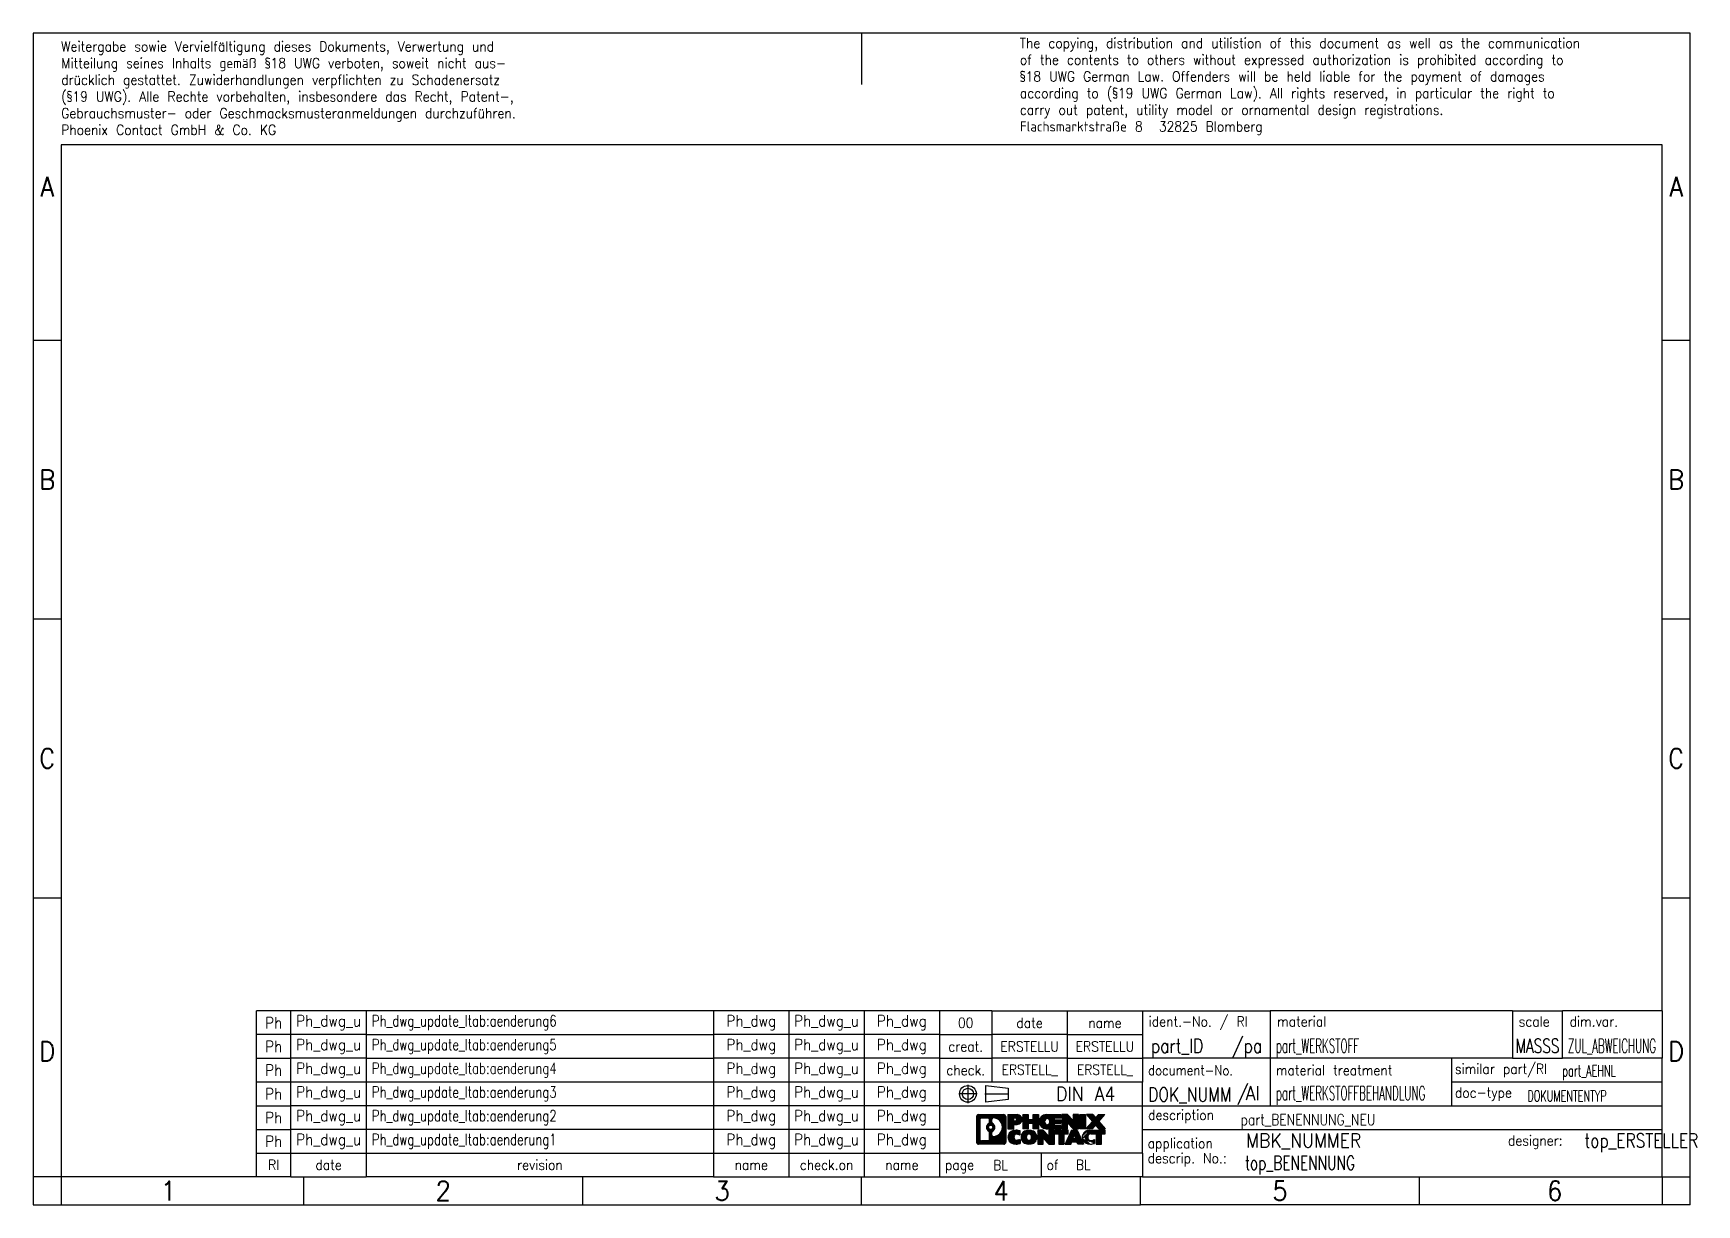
# Model space of a CAD drawing. Header units: inches. Extents: x -92 to 50035, y -22098 to 529.
# Drawn here: x -92.2 to 206, y 319.1 to 529.1 of the extents above; entities that cross this region are included whole.
import ezdxf

# ---------------------------------------------------------------- set-up
doc = ezdxf.new("R2010")
doc.units = ezdxf.units.IN
doc.linetypes.add('PHANTOM', pattern=[13, 10, -1, 0, -1, 0, -1])
doc.layers.add('1', color=7, linetype='Continuous')
doc.styles.add('CONVERTER_11', font='txt.shx', dxfattribs={"width": 0.54})
doc.styles.add('CONVERTER_12', font='txt.shx', dxfattribs={"width": 0.9})
doc.styles.add('CONVERTER_13', font='txt.shx', dxfattribs={"width": 0.81})
doc.styles.add('CONVERTER_14', font='txt.shx', dxfattribs={"width": 0.72})
doc.styles.add('CONVERTER_15', font='txt.shx', dxfattribs={"width": 0.63})
doc.styles.add('CONVERTER_16', font='txt.shx', dxfattribs={"width": 0.855})
doc.styles.add('CONVERTER_17', font='txt.shx', dxfattribs={"width": 0.765})
pattern_1 = [(45, (0, 0), (-0.070710678, 0.070710678), [])]

# ---------------------------------------------------------------- blocks, each defined once
blk = doc.blocks.new('_rahmen', base_point=(199.75, 319.11))
at = {"layer": '1', "linetype": 'Continuous'}
h = blk.add_hatch(dxfattribs=at)
h.set_pattern_fill('_USER', color=2, scale=0.1, angle=45, pattern_type=0)
h.set_pattern_definition(pattern_1)
edge = h.paths.add_edge_path()
edge.add_line((82.09, 334.91), (82.09, 330.31))
edge.add_arc((81.74, 330.31), 0.351, 270, 360, ccw=False)
edge.add_line((81.74, 329.96), (77.22, 329.96))
edge.add_arc((77.22, 330.31), 0.351, 180, 270, ccw=False)
edge.add_line((76.87, 330.31), (76.87, 334.91))
edge.add_arc((77.22, 334.91), 0.351, 90, 180, ccw=False)
edge.add_line((77.22, 335.26), (81.74, 335.26))
edge.add_arc((81.74, 334.91), 0.351, 0, 90, ccw=False)
edge = h.paths.add_edge_path(flags=16)
edge.add_arc((79.38, 332.99), 0.389, 0, 360)
edge = h.paths.add_edge_path(flags=16)
edge.add_arc((79.84, 332.08), 0.261, 115.374, 180)
edge.add_line((79.57, 332.08), (79.57, 331.6))
edge.add_arc((79.84, 331.6), 0.261, 180, 269.811)
edge.add_arc((79.84, 333), 1.67, 269.811, 450.189)
edge.add_arc((79.84, 334.41), 0.261, 90.189, 180)
edge.add_line((79.57, 334.41), (79.57, 333.91))
edge.add_arc((79.84, 333.91), 0.261, 180, 244.626)
edge.add_arc((79.4, 332.99), 0.754, -64.626, 64.626, ccw=False)
edge = h.paths.add_edge_path(flags=16)
edge.add_arc((77.71, 330.81), 0.261, 180, 270)
edge.add_line((77.71, 330.55), (78.93, 330.55))
edge.add_arc((78.93, 330.81), 0.261, 270, 360)
edge.add_line((79.19, 330.81), (79.19, 332.07))
edge.add_arc((78.93, 332.07), 0.261, 0, 64.8056)
edge.add_arc((79.36, 332.99), 0.754, 115.1944, 244.8056, ccw=False)
edge.add_arc((78.93, 333.91), 0.261, 295.1944, 360)
edge.add_line((79.19, 333.91), (79.19, 334.41))
edge.add_arc((78.93, 334.41), 0.261, 0, 90)
edge.add_line((78.93, 334.67), (77.71, 334.67))
edge.add_arc((77.71, 334.41), 0.261, 90, 180)
edge.add_line((77.45, 334.41), (77.45, 330.81))
h = blk.add_hatch(dxfattribs=at)
h.set_pattern_fill('_USER', color=2, scale=0.1, angle=45, pattern_type=0)
h.set_pattern_definition(pattern_1)
edge = h.paths.add_edge_path()
edge.add_line((82.09, 334.91), (82.09, 330.31))
edge.add_arc((81.74, 330.31), 0.351, 270, 360, ccw=False)
edge.add_line((81.74, 329.96), (77.22, 329.96))
edge.add_arc((77.22, 330.31), 0.351, 180, 270, ccw=False)
edge.add_line((76.87, 330.31), (76.87, 334.91))
edge.add_arc((77.22, 334.91), 0.351, 90, 180, ccw=False)
edge.add_line((77.22, 335.26), (81.74, 335.26))
edge.add_arc((81.74, 334.91), 0.351, 0, 90, ccw=False)
edge = h.paths.add_edge_path(flags=16)
edge.add_arc((79.38, 332.99), 0.389, 0, 360)
edge = h.paths.add_edge_path(flags=16)
edge.add_arc((79.84, 332.08), 0.261, 115.374, 180)
edge.add_line((79.57, 332.08), (79.57, 331.6))
edge.add_arc((79.84, 331.6), 0.261, 180, 269.811)
edge.add_arc((79.84, 333), 1.67, 269.811, 450.189)
edge.add_arc((79.84, 334.41), 0.261, 90.189, 180)
edge.add_line((79.57, 334.41), (79.57, 333.91))
edge.add_arc((79.84, 333.91), 0.261, 180, 244.626)
edge.add_arc((79.4, 332.99), 0.754, -64.626, 64.626, ccw=False)
edge = h.paths.add_edge_path(flags=16)
edge.add_arc((77.71, 330.81), 0.261, 180, 270)
edge.add_line((77.71, 330.55), (78.93, 330.55))
edge.add_arc((78.93, 330.81), 0.261, 270, 360)
edge.add_line((79.19, 330.81), (79.19, 332.07))
edge.add_arc((78.93, 332.07), 0.261, 0, 64.8056)
edge.add_arc((79.36, 332.99), 0.754, 115.1944, 244.8056, ccw=False)
edge.add_arc((78.93, 333.91), 0.261, 295.1944, 360)
edge.add_line((79.19, 333.91), (79.19, 334.41))
edge.add_arc((78.93, 334.41), 0.261, 0, 90)
edge.add_line((78.93, 334.67), (77.71, 334.67))
edge.add_arc((77.71, 334.41), 0.261, 90, 180)
edge.add_line((77.45, 334.41), (77.45, 330.81))
h = blk.add_hatch(dxfattribs=at)
h.set_pattern_fill('_USER', color=2, scale=0.1, angle=45, pattern_type=0)
h.set_pattern_definition(pattern_1)
edge = h.paths.add_edge_path()
edge.add_line((84.14, 333.52), (83.51, 333.52))
edge.add_line((83.51, 333.52), (83.51, 332.74))
edge.add_line((83.51, 332.74), (82.48, 332.74))
edge.add_line((82.48, 332.74), (82.48, 335.26))
edge.add_line((82.48, 335.26), (84.14, 335.26))
edge.add_arc((84.14, 334.39), 0.872, -90, 90, ccw=False)
edge = h.paths.add_edge_path(flags=16)
edge.add_arc((83.77, 334.42), 0.292, 270, 450)
edge.add_line((83.77, 334.71), (83.51, 334.71))
edge.add_line((83.51, 334.71), (83.51, 334.13))
edge.add_line((83.51, 334.13), (83.77, 334.13))
h = blk.add_hatch(dxfattribs=at)
h.set_pattern_fill('_USER', color=2, scale=0.1, angle=45, pattern_type=0)
h.set_pattern_definition(pattern_1)
edge = h.paths.add_edge_path()
edge.add_line((84.14, 333.52), (83.51, 333.52))
edge.add_line((83.51, 333.52), (83.51, 332.74))
edge.add_line((83.51, 332.74), (82.48, 332.74))
edge.add_line((82.48, 332.74), (82.48, 335.26))
edge.add_line((82.48, 335.26), (84.14, 335.26))
edge.add_arc((84.14, 334.39), 0.872, -90, 90, ccw=False)
edge = h.paths.add_edge_path(flags=16)
edge.add_arc((83.77, 334.42), 0.292, 270, 450)
edge.add_line((83.77, 334.71), (83.51, 334.71))
edge.add_line((83.51, 334.71), (83.51, 334.13))
edge.add_line((83.51, 334.13), (83.77, 334.13))
h = blk.add_hatch(dxfattribs=at)
h.set_pattern_fill('_USER', color=2, scale=0.1, angle=45, pattern_type=0)
h.set_pattern_definition(pattern_1)
h.paths.add_polyline_path([(87.97, 332.74), (86.98, 332.74), (86.98, 333.67), (86.11, 333.67), (86.11, 332.74), (85.13, 332.74), (85.13, 335.26), (86.11, 335.26), (86.11, 334.38), (86.98, 334.38), (86.98, 335.26), (87.97, 335.26)])
h = blk.add_hatch(dxfattribs=at)
h.set_pattern_fill('_USER', color=2, scale=0.1, angle=45, pattern_type=0)
h.set_pattern_definition(pattern_1)
h.paths.add_polyline_path([(87.97, 332.74), (86.98, 332.74), (86.98, 333.67), (86.11, 333.67), (86.11, 332.74), (85.13, 332.74), (85.13, 335.26), (86.11, 335.26), (86.11, 334.38), (86.98, 334.38), (86.98, 335.26), (87.97, 335.26)])
h = blk.add_hatch(dxfattribs=at)
h.set_pattern_fill('_USER', color=2, scale=0.1, angle=45, pattern_type=0)
h.set_pattern_definition(pattern_1)
edge = h.paths.add_edge_path()
edge.add_line((91.95, 334.68), (90.84, 334.68))
edge.add_line((90.84, 334.68), (90.84, 334.29))
edge.add_line((90.84, 334.29), (91.95, 334.29))
edge.add_line((91.95, 334.29), (91.95, 333.71))
edge.add_line((91.95, 333.71), (90.84, 333.71))
edge.add_line((90.84, 333.71), (90.84, 333.31))
edge.add_line((90.84, 333.31), (91.95, 333.31))
edge.add_line((91.95, 333.31), (91.95, 332.74))
edge.add_line((91.95, 332.74), (89.34, 332.74))
edge.add_arc((89.34, 334), 1.26, 90, 270, ccw=False)
edge.add_line((89.34, 335.26), (91.95, 335.26))
edge.add_line((91.95, 335.26), (91.95, 334.68))
edge = h.paths.add_edge_path(flags=16)
edge.add_arc((89.52, 334.13), 0.428, 38.1204, 141.8796)
edge.add_arc((89.69, 334), 0.638, 141.8796, 218.1204)
edge.add_arc((89.52, 333.87), 0.428, 218.1204, 321.8796)
edge.add_arc((89.36, 334), 0.638, 321.8796, 398.1204)
h = blk.add_hatch(dxfattribs=at)
h.set_pattern_fill('_USER', color=2, scale=0.1, angle=45, pattern_type=0)
h.set_pattern_definition(pattern_1)
edge = h.paths.add_edge_path()
edge.add_line((91.95, 334.68), (90.84, 334.68))
edge.add_line((90.84, 334.68), (90.84, 334.29))
edge.add_line((90.84, 334.29), (91.95, 334.29))
edge.add_line((91.95, 334.29), (91.95, 333.71))
edge.add_line((91.95, 333.71), (90.84, 333.71))
edge.add_line((90.84, 333.71), (90.84, 333.31))
edge.add_line((90.84, 333.31), (91.95, 333.31))
edge.add_line((91.95, 333.31), (91.95, 332.74))
edge.add_line((91.95, 332.74), (89.34, 332.74))
edge.add_arc((89.34, 334), 1.26, 90, 270, ccw=False)
edge.add_line((89.34, 335.26), (91.95, 335.26))
edge.add_line((91.95, 335.26), (91.95, 334.68))
edge = h.paths.add_edge_path(flags=16)
edge.add_arc((89.52, 334.13), 0.428, 38.1204, 141.8796)
edge.add_arc((89.69, 334), 0.638, 141.8796, 218.1204)
edge.add_arc((89.52, 333.87), 0.428, 218.1204, 321.8796)
edge.add_arc((89.36, 334), 0.638, 321.8796, 398.1204)
h = blk.add_hatch(dxfattribs=at)
h.set_pattern_fill('_USER', color=2, scale=0.1, angle=45, pattern_type=0)
h.set_pattern_definition(pattern_1)
h.paths.add_polyline_path([(94.16, 334.18), (93.13, 335.26), (92.14, 335.26), (92.14, 332.74), (93.13, 332.74), (93.13, 333.82), (94.16, 332.74), (95.14, 332.74), (95.14, 335.26), (94.16, 335.26)])
h = blk.add_hatch(dxfattribs=at)
h.set_pattern_fill('_USER', color=2, scale=0.1, angle=45, pattern_type=0)
h.set_pattern_definition(pattern_1)
h.paths.add_polyline_path([(94.16, 334.18), (93.13, 335.26), (92.14, 335.26), (92.14, 332.74), (93.13, 332.74), (93.13, 333.82), (94.16, 332.74), (95.14, 332.74), (95.14, 335.26), (94.16, 335.26)])
h = blk.add_hatch(dxfattribs=at)
h.set_pattern_fill('_USER', color=2, scale=0.1, angle=45, pattern_type=0)
h.set_pattern_definition(pattern_1)
h.paths.add_polyline_path([(96.36, 332.74), (95.34, 332.74), (95.34, 335.26), (96.36, 335.26)])
h = blk.add_hatch(dxfattribs=at)
h.set_pattern_fill('_USER', color=2, scale=0.1, angle=45, pattern_type=0)
h.set_pattern_definition(pattern_1)
h.paths.add_polyline_path([(96.36, 332.74), (95.34, 332.74), (95.34, 335.26), (96.36, 335.26)])
h = blk.add_hatch(dxfattribs=at)
h.set_pattern_fill('_USER', color=2, scale=0.1, angle=45, pattern_type=0)
h.set_pattern_definition(pattern_1)
h.paths.add_polyline_path([(99.85, 335.26), (98.78, 334.04), (99.93, 332.74), (98.77, 332.74), (98.2, 333.39), (97.62, 332.74), (96.46, 332.74), (97.62, 334.04), (96.54, 335.26), (97.7, 335.26), (98.2, 334.7), (98.69, 335.26)])
h = blk.add_hatch(dxfattribs=at)
h.set_pattern_fill('_USER', color=2, scale=0.1, angle=45, pattern_type=0)
h.set_pattern_definition(pattern_1)
h.paths.add_polyline_path([(99.85, 335.26), (98.78, 334.04), (99.93, 332.74), (98.77, 332.74), (98.2, 333.39), (97.62, 332.74), (96.46, 332.74), (97.62, 334.04), (96.54, 335.26), (97.7, 335.26), (98.2, 334.7), (98.69, 335.26)])
h = blk.add_hatch(dxfattribs=at)
h.set_pattern_fill('_USER', color=2, scale=0.1, angle=45, pattern_type=0)
h.set_pattern_definition(pattern_1)
edge = h.paths.add_edge_path()
edge.add_arc((83.83, 331.13), 1.36, 84.8419, 164.9381)
edge.add_arc((83.48, 331.22), 0.996, 164.9381, 195.0619)
edge.add_arc((83.83, 331.31), 1.36, 195.0619, 275.1581)
edge.add_arc((83.59, 333.96), 4.01, 275.1581, 285.98)
edge.add_line((84.69, 330.1), (84.69, 330.83))
edge.add_arc((83.72, 332.39), 1.84, 288.4481, 301.9309, ccw=False)
edge.add_arc((84.06, 331.35), 0.749, 246.6277, 288.4481, ccw=False)
edge.add_arc((83.94, 331.05), 0.423, 208.5215, 246.6277, ccw=False)
edge.add_arc((84.25, 331.22), 0.778, 151.4785, 208.5215, ccw=False)
edge.add_arc((83.94, 331.39), 0.423, 113.3723, 151.4785, ccw=False)
edge.add_arc((84.06, 331.09), 0.749, 71.5519, 113.3723, ccw=False)
edge.add_arc((83.72, 330.06), 1.84, 58.0691, 71.5519, ccw=False)
edge.add_line((84.69, 331.62), (84.69, 332.34))
edge.add_arc((83.59, 328.48), 4.01, 74.02, 84.8419)
h = blk.add_hatch(dxfattribs=at)
h.set_pattern_fill('_USER', color=2, scale=0.1, angle=45, pattern_type=0)
h.set_pattern_definition(pattern_1)
edge = h.paths.add_edge_path()
edge.add_arc((83.83, 331.13), 1.36, 84.8419, 164.9381)
edge.add_arc((83.48, 331.22), 0.996, 164.9381, 195.0619)
edge.add_arc((83.83, 331.31), 1.36, 195.0619, 275.1581)
edge.add_arc((83.59, 333.96), 4.01, 275.1581, 285.98)
edge.add_line((84.69, 330.1), (84.69, 330.83))
edge.add_arc((83.72, 332.39), 1.84, 288.4481, 301.9309, ccw=False)
edge.add_arc((84.06, 331.35), 0.749, 246.6277, 288.4481, ccw=False)
edge.add_arc((83.94, 331.05), 0.423, 208.5215, 246.6277, ccw=False)
edge.add_arc((84.25, 331.22), 0.778, 151.4785, 208.5215, ccw=False)
edge.add_arc((83.94, 331.39), 0.423, 113.3723, 151.4785, ccw=False)
edge.add_arc((84.06, 331.09), 0.749, 71.5519, 113.3723, ccw=False)
edge.add_arc((83.72, 330.06), 1.84, 58.0691, 71.5519, ccw=False)
edge.add_line((84.69, 331.62), (84.69, 332.34))
edge.add_arc((83.59, 328.48), 4.01, 74.02, 84.8419)
h = blk.add_hatch(dxfattribs=at)
h.set_pattern_fill('_USER', color=2, scale=0.1, angle=45, pattern_type=0)
h.set_pattern_definition(pattern_1)
edge = h.paths.add_edge_path()
edge.add_arc((86.25, 330.78), 1.71, 62.4519, 117.5481)
edge.add_arc((86.02, 331.22), 1.2, 117.5481, 242.4519)
edge.add_arc((86.25, 331.67), 1.71, 242.4519, 297.5481)
edge.add_arc((86.48, 331.22), 1.2, 297.5481, 422.4519)
edge = h.paths.add_edge_path(flags=16)
edge.add_arc((86.08, 331.22), 0.638, 321.8796, 398.1204)
edge.add_arc((86.25, 331.35), 0.428, 38.1204, 141.8796)
edge.add_arc((86.41, 331.22), 0.638, 141.8796, 218.1204)
edge.add_arc((86.25, 331.09), 0.428, 218.1204, 321.8796)
h = blk.add_hatch(dxfattribs=at)
h.set_pattern_fill('_USER', color=2, scale=0.1, angle=45, pattern_type=0)
h.set_pattern_definition(pattern_1)
edge = h.paths.add_edge_path()
edge.add_arc((86.25, 330.78), 1.71, 62.4519, 117.5481)
edge.add_arc((86.02, 331.22), 1.2, 117.5481, 242.4519)
edge.add_arc((86.25, 331.67), 1.71, 242.4519, 297.5481)
edge.add_arc((86.48, 331.22), 1.2, 297.5481, 422.4519)
edge = h.paths.add_edge_path(flags=16)
edge.add_arc((86.08, 331.22), 0.638, 321.8796, 398.1204)
edge.add_arc((86.25, 331.35), 0.428, 38.1204, 141.8796)
edge.add_arc((86.41, 331.22), 0.638, 141.8796, 218.1204)
edge.add_arc((86.25, 331.09), 0.428, 218.1204, 321.8796)
h = blk.add_hatch(dxfattribs=at)
h.set_pattern_fill('_USER', color=2, scale=0.1, angle=45, pattern_type=0)
h.set_pattern_definition(pattern_1)
h.paths.add_polyline_path([(89.82, 331.4), (88.79, 332.48), (87.81, 332.48), (87.81, 329.96), (88.79, 329.96), (88.79, 331.04), (89.82, 329.96), (90.8, 329.96), (90.8, 332.48), (89.82, 332.48)])
h = blk.add_hatch(dxfattribs=at)
h.set_pattern_fill('_USER', color=2, scale=0.1, angle=45, pattern_type=0)
h.set_pattern_definition(pattern_1)
h.paths.add_polyline_path([(89.82, 331.4), (88.79, 332.48), (87.81, 332.48), (87.81, 329.96), (88.79, 329.96), (88.79, 331.04), (89.82, 329.96), (90.8, 329.96), (90.8, 332.48), (89.82, 332.48)])
h = blk.add_hatch(dxfattribs=at)
h.set_pattern_fill('_USER', color=2, scale=0.1, angle=45, pattern_type=0)
h.set_pattern_definition(pattern_1)
h.paths.add_polyline_path([(93.25, 332.48), (90.92, 332.48), (90.92, 331.83), (91.59, 331.83), (91.59, 329.96), (92.58, 329.96), (92.58, 331.83), (93.25, 331.83)])
h = blk.add_hatch(dxfattribs=at)
h.set_pattern_fill('_USER', color=2, scale=0.1, angle=45, pattern_type=0)
h.set_pattern_definition(pattern_1)
h.paths.add_polyline_path([(93.25, 332.48), (90.92, 332.48), (90.92, 331.83), (91.59, 331.83), (91.59, 329.96), (92.58, 329.96), (92.58, 331.83), (93.25, 331.83)])
h = blk.add_hatch(dxfattribs=at)
h.set_pattern_fill('_USER', color=2, scale=0.1, angle=45, pattern_type=0)
h.set_pattern_definition(pattern_1)
h.paths.add_polyline_path([(95.02, 329.96), (94.84, 330.41), (93.91, 330.41), (93.73, 329.96), (92.71, 329.96), (93.86, 332.48), (94.89, 332.48), (96.04, 329.96)])
h.paths.add_polyline_path([(94.13, 330.97), (94.37, 331.6), (94.62, 330.97)], flags=16)
h = blk.add_hatch(dxfattribs=at)
h.set_pattern_fill('_USER', color=2, scale=0.1, angle=45, pattern_type=0)
h.set_pattern_definition(pattern_1)
h.paths.add_polyline_path([(95.02, 329.96), (94.84, 330.41), (93.91, 330.41), (93.73, 329.96), (92.71, 329.96), (93.86, 332.48), (94.89, 332.48), (96.04, 329.96)])
h.paths.add_polyline_path([(94.13, 330.97), (94.37, 331.6), (94.62, 330.97)], flags=16)
h = blk.add_hatch(dxfattribs=at)
h.set_pattern_fill('_USER', color=2, scale=0.1, angle=45, pattern_type=0)
h.set_pattern_definition(pattern_1)
edge = h.paths.add_edge_path()
edge.add_line((99.93, 331.83), (99.26, 331.83))
edge.add_line((99.26, 331.83), (99.26, 329.96))
edge.add_line((99.26, 329.96), (98.28, 329.96))
edge.add_line((98.28, 329.96), (98.28, 331.83))
edge.add_line((98.28, 331.83), (97.36, 331.83))
edge.add_arc((97.36, 331.05), 0.789, 90, 109.3371)
edge.add_arc((97.24, 331.39), 0.423, 109.3371, 151.4785)
edge.add_arc((97.55, 331.22), 0.778, 151.4785, 208.5215)
edge.add_arc((97.24, 331.05), 0.423, 208.5215, 246.6277)
edge.add_arc((97.37, 331.35), 0.749, 246.6277, 288.4481)
edge.add_arc((97.03, 332.39), 1.84, 288.4481, 301.9309)
edge.add_line((98, 330.83), (98, 330.1))
edge.add_arc((96.9, 333.96), 4.01, 275.1581, 285.98, ccw=False)
edge.add_arc((97.14, 331.31), 1.36, 195.0619, 275.1581, ccw=False)
edge.add_arc((96.79, 331.22), 0.996, 164.9381, 195.0619, ccw=False)
edge.add_arc((97.14, 331.13), 1.36, 90, 164.9381, ccw=False)
edge.add_line((97.14, 332.48), (99.93, 332.48))
edge.add_line((99.93, 332.48), (99.93, 331.83))
h = blk.add_hatch(dxfattribs=at)
h.set_pattern_fill('_USER', color=2, scale=0.1, angle=45, pattern_type=0)
h.set_pattern_definition(pattern_1)
edge = h.paths.add_edge_path()
edge.add_line((99.93, 331.83), (99.26, 331.83))
edge.add_line((99.26, 331.83), (99.26, 329.96))
edge.add_line((99.26, 329.96), (98.28, 329.96))
edge.add_line((98.28, 329.96), (98.28, 331.83))
edge.add_line((98.28, 331.83), (97.36, 331.83))
edge.add_arc((97.36, 331.05), 0.789, 90, 109.3371)
edge.add_arc((97.24, 331.39), 0.423, 109.3371, 151.4785)
edge.add_arc((97.55, 331.22), 0.778, 151.4785, 208.5215)
edge.add_arc((97.24, 331.05), 0.423, 208.5215, 246.6277)
edge.add_arc((97.37, 331.35), 0.749, 246.6277, 288.4481)
edge.add_arc((97.03, 332.39), 1.84, 288.4481, 301.9309)
edge.add_line((98, 330.83), (98, 330.1))
edge.add_arc((96.9, 333.96), 4.01, 275.1581, 285.98, ccw=False)
edge.add_arc((97.14, 331.31), 1.36, 195.0619, 275.1581, ccw=False)
edge.add_arc((96.79, 331.22), 0.996, 164.9381, 195.0619, ccw=False)
edge.add_arc((97.14, 331.13), 1.36, 90, 164.9381, ccw=False)
edge.add_line((97.14, 332.48), (99.93, 332.48))
edge.add_line((99.93, 332.48), (99.93, 331.83))
at = {"color": 2, "linetype": 'Continuous'}
for p, q in [((76.87, 334.91), (76.87, 330.31)), ((77.22, 335.26), (81.74, 335.26)), ((77.45, 334.41), (77.45, 330.81)), ((77.71, 334.67), (78.93, 334.67)), ((79.19, 333.91), (79.19, 334.41)), ((79.57, 333.91), (79.57, 334.41)), ((82.09, 334.91), (82.09, 330.31)), ((82.48, 335.26), (82.48, 332.74)), ((82.48, 335.26), (84.14, 335.26)), ((83.51, 334.71), (83.77, 334.71)), ((83.51, 334.13), (83.51, 334.71)), ((83.51, 334.13), (83.77, 334.13)), ((85.13, 335.26), (86.11, 335.26)), ((85.13, 335.26), (85.13, 332.74)), ((86.11, 335.26), (86.11, 334.38)), ((86.11, 334.38), (86.98, 334.38)), ((86.98, 335.26), (87.97, 335.26)), ((86.98, 334.38), (86.98, 335.26)), ((87.97, 335.26), (87.97, 332.74)), ((89.34, 335.26), (91.95, 335.26)), ((90.84, 334.29), (90.84, 334.68)), ((90.84, 334.68), (91.95, 334.68)), ((91.95, 334.29), (90.84, 334.29)), ((91.95, 334.68), (91.95, 335.26)), ((91.95, 333.71), (91.95, 334.29)), ((92.14, 335.26), (92.14, 332.74)), ((93.13, 335.26), (92.14, 335.26)), ((94.16, 334.18), (93.13, 335.26)), ((94.16, 335.26), (94.16, 334.18)), ((95.14, 335.26), (94.16, 335.26)), ((95.14, 332.74), (95.14, 335.26)), ((95.34, 335.26), (96.36, 335.26)), ((95.34, 332.74), (95.34, 335.26)), ((96.36, 335.26), (96.36, 332.74)), ((96.46, 332.74), (97.62, 334.04)), ((97.7, 335.26), (96.54, 335.26)), ((96.54, 335.26), (97.62, 334.04)), ((97.7, 335.26), (98.2, 334.7)), ((98.2, 334.7), (98.69, 335.26)), ((98.69, 335.26), (99.85, 335.26)), ((98.78, 334.04), (99.85, 335.26)), ((98.78, 334.04), (99.93, 332.74)), ((79.19, 330.81), (79.19, 332.07)), ((79.57, 331.6), (79.57, 332.08)), ((82.48, 332.74), (83.51, 332.74)), ((83.51, 333.52), (84.14, 333.52)), ((83.51, 332.74), (83.51, 333.52)), ((84.69, 331.62), (84.69, 332.34)), ((86.11, 332.74), (85.13, 332.74)), ((86.11, 333.67), (86.11, 332.74)), ((86.98, 333.67), (86.11, 333.67)), ((86.98, 332.74), (86.98, 333.67)), ((87.97, 332.74), (86.98, 332.74)), ((87.81, 332.48), (87.81, 329.96)), ((88.79, 332.48), (87.81, 332.48)), ((89.82, 331.4), (88.79, 332.48)), ((88.79, 329.96), (88.79, 331.04)), ((88.79, 331.04), (89.82, 329.96)), ((89.34, 332.74), (91.95, 332.74)), ((90.8, 332.48), (89.82, 332.48)), ((89.82, 332.48), (89.82, 331.4)), ((90.8, 329.96), (90.8, 332.48)), ((90.84, 333.71), (91.95, 333.71)), ((90.84, 333.31), (90.84, 333.71)), ((91.95, 333.31), (90.84, 333.31)), ((93.25, 332.48), (90.92, 332.48)), ((90.92, 332.48), (90.92, 331.83)), ((90.92, 331.83), (91.59, 331.83)), ((91.59, 331.83), (91.59, 329.96)), ((91.95, 332.74), (91.95, 333.31)), ((92.14, 332.74), (93.13, 332.74)), ((92.58, 331.83), (93.25, 331.83)), ((92.58, 329.96), (92.58, 331.83)), ((93.86, 332.48), (92.71, 329.96)), ((93.13, 332.74), (93.13, 333.82)), ((93.13, 333.82), (94.16, 332.74)), ((93.25, 331.83), (93.25, 332.48)), ((93.86, 332.48), (94.89, 332.48)), ((94.13, 330.97), (94.37, 331.6)), ((94.16, 332.74), (95.14, 332.74)), ((94.62, 330.97), (94.37, 331.6)), ((94.89, 332.48), (96.04, 329.96)), ((96.36, 332.74), (95.34, 332.74)), ((97.62, 332.74), (96.46, 332.74)), ((97.14, 332.48), (99.93, 332.48)), ((97.36, 331.83), (98.28, 331.83)), ((97.62, 332.74), (98.2, 333.39)), ((98.2, 333.39), (98.77, 332.74)), ((98.28, 331.83), (98.28, 329.96)), ((98.77, 332.74), (99.93, 332.74)), ((99.26, 331.83), (99.93, 331.83)), ((99.26, 329.96), (99.26, 331.83)), ((99.93, 331.83), (99.93, 332.48)), ((81.74, 329.96), (77.22, 329.96)), ((78.93, 330.55), (77.71, 330.55)), ((84.69, 330.83), (84.69, 330.1)), ((87.81, 329.96), (88.79, 329.96)), ((89.82, 329.96), (90.8, 329.96)), ((91.59, 329.96), (92.58, 329.96)), ((92.71, 329.96), (93.73, 329.96)), ((93.73, 329.96), (93.91, 330.41)), ((93.91, 330.41), (94.84, 330.41)), ((94.13, 330.97), (94.62, 330.97)), ((95.02, 329.96), (94.84, 330.41)), ((96.04, 329.96), (95.02, 329.96)), ((98, 330.83), (98, 330.1)), ((98.28, 329.96), (99.26, 329.96))]:
    blk.add_line(p, q, dxfattribs=at)
blk.add_circle((79.38, 332.99), 0.389, dxfattribs=at)
for centre, radius, start, end in [((77.22, 334.91), 0.351, 90, 180), ((77.71, 334.41), 0.261, 90, 180), ((78.93, 334.41), 0.261, 0, 90), ((79.84, 334.41), 0.261, 90.189, 180), ((79.84, 333), 1.67, 269.811, 90.189), ((81.74, 334.91), 0.351, 0, 90), ((83.77, 334.42), 0.292, 270, 90), ((84.14, 334.39), 0.872, 270, 90), ((89.34, 334), 1.26, 90, 270), ((89.69, 334), 0.638, 141.8796, 218.1204), ((89.52, 334.13), 0.428, 38.1204, 141.8796), ((89.36, 334), 0.638, 321.8796, 38.1204), ((79.36, 332.99), 0.754, 115.1944, 244.8056), ((78.93, 333.91), 0.261, 295.1944, 0), ((78.93, 332.07), 0.261, 0, 64.8056), ((79.84, 333.91), 0.261, 180, 244.626), ((79.84, 332.08), 0.261, 115.374, 180), ((79.84, 331.6), 0.261, 180, 269.811), ((79.4, 332.99), 0.754, 295.374, 64.626), ((83.48, 331.22), 0.996, 164.9381, 195.0619), ((83.83, 331.13), 1.36, 84.8419, 164.9381), ((84.25, 331.22), 0.778, 151.4785, 208.5215), ((83.94, 331.39), 0.423, 113.3723, 151.4785), ((84.06, 331.09), 0.749, 71.5519, 113.3723), ((83.59, 328.48), 4.01, 74.02, 84.8419), ((83.72, 330.06), 1.84, 58.0691, 71.5519), ((86.02, 331.22), 1.2, 117.5481, 242.4519), ((86.25, 330.78), 1.71, 62.4519, 117.5481), ((86.41, 331.22), 0.638, 141.8796, 218.1204), ((86.25, 331.35), 0.428, 38.1204, 141.8796), ((86.08, 331.22), 0.638, 321.8796, 38.1204), ((86.48, 331.22), 1.2, 297.5481, 62.4519), ((89.52, 333.87), 0.428, 218.1204, 321.8796), ((96.79, 331.22), 0.996, 164.9381, 195.0619), ((97.14, 331.13), 1.36, 90, 164.9381), ((97.55, 331.22), 0.778, 151.4785, 208.5215), ((97.24, 331.39), 0.423, 109.3371, 151.4785), ((97.36, 331.05), 0.789, 90, 109.3371), ((77.22, 330.31), 0.351, 180, 270), ((77.71, 330.81), 0.261, 180, 270), ((78.93, 330.81), 0.261, 270, 0), ((81.74, 330.31), 0.351, 270, 0), ((83.83, 331.31), 1.36, 195.0619, 275.1581), ((83.94, 331.05), 0.423, 208.5215, 246.6277), ((84.06, 331.35), 0.749, 246.6277, 288.4481), ((83.59, 333.96), 4.01, 275.1581, 285.98), ((83.72, 332.39), 1.84, 288.4481, 301.9309), ((86.25, 331.67), 1.71, 242.4519, 297.5481), ((86.25, 331.09), 0.428, 218.1204, 321.8796), ((97.14, 331.31), 1.36, 195.0619, 275.1581), ((97.24, 331.05), 0.423, 208.5215, 246.6277), ((97.37, 331.35), 0.749, 246.6277, 288.4481), ((96.9, 333.96), 4.01, 275.1581, 285.98), ((97.03, 332.39), 1.84, 288.4481, 301.9309)]:
    blk.add_arc(centre, radius, start, end, dxfattribs=at)
at = {"layer": '1', "color": 2, "linetype": 'Continuous'}
for p, q in [((56.25, 529.11), (-92.25, 529.11)), ((-92.25, 529.11), (-92.25, 474.11)), ((204.75, 529.11), (56.25, 529.11)), ((56.25, 529.11), (56.25, 519.9)), ((204.75, 474.11), (204.75, 529.11)), ((-92.25, 474.11), (-87.25, 474.11)), ((-92.25, 474.11), (-92.25, 424.11)), ((199.75, 474.11), (204.75, 474.11)), ((204.75, 424.11), (204.75, 474.11)), ((-92.25, 424.11), (-87.25, 424.11)), ((-92.25, 424.11), (-92.25, 374.11)), ((199.75, 424.11), (204.75, 424.11)), ((204.75, 374.11), (204.75, 424.11)), ((-92.25, 374.11), (-87.25, 374.11)), ((-92.25, 374.11), (-92.25, 324.11)), ((199.75, 374.11), (204.75, 374.11)), ((204.75, 324.11), (204.75, 374.11)), ((-46.05, 349.61), (-46.05, 353.86)), ((-32.55, 353.86), (-32.55, 349.61)), ((29.71, 353.86), (29.71, 349.61)), ((43.21, 353.86), (43.21, 349.61)), ((56.71, 353.86), (56.71, 349.61)), ((-46.05, 349.61), (-52.25, 349.61)), ((-32.55, 349.61), (-46.05, 349.61)), ((-46.05, 345.36), (-46.05, 349.61)), ((-32.55, 349.61), (-32.55, 345.36)), ((-32.55, 349.61), (29.71, 349.61)), ((43.21, 349.61), (29.71, 349.61)), ((29.71, 349.61), (29.71, 345.36)), ((56.71, 349.61), (43.21, 349.61)), ((43.21, 349.61), (43.21, 345.36)), ((70.21, 349.61), (56.71, 349.61)), ((56.71, 349.61), (56.71, 345.36)), ((-52.25, 345.36), (-46.05, 345.36)), ((-32.55, 345.36), (-46.05, 345.36)), ((-46.05, 341.11), (-46.05, 345.36)), ((-32.55, 345.36), (-32.55, 341.11)), ((-32.55, 345.36), (29.71, 345.36)), ((43.21, 345.36), (29.71, 345.36)), ((29.71, 345.36), (29.71, 341.11)), ((56.71, 345.36), (43.21, 345.36)), ((43.21, 345.36), (43.21, 341.11)), ((70.21, 345.36), (56.71, 345.36)), ((56.71, 345.36), (56.71, 341.11)), ((-46.05, 341.11), (-52.25, 341.11)), ((-32.55, 341.11), (-46.05, 341.11)), ((-46.05, 336.86), (-46.05, 341.11)), ((-32.55, 341.11), (-32.55, 336.86)), ((29.71, 341.11), (-32.55, 341.11)), ((43.21, 341.11), (29.71, 341.11)), ((29.71, 341.11), (29.71, 336.86)), ((56.71, 341.11), (43.21, 341.11)), ((43.21, 341.11), (43.21, 336.86)), ((70.21, 341.11), (56.71, 341.11)), ((56.71, 341.11), (56.71, 336.86)), ((78.49, 340.48), (82.49, 339.98)), ((78.49, 337.48), (78.49, 340.48)), ((82.49, 339.98), (82.49, 337.98)), ((82.49, 337.98), (78.49, 337.48)), ((-52.25, 336.86), (-46.05, 336.86)), ((-32.55, 336.86), (-46.05, 336.86)), ((-46.05, 332.61), (-46.05, 336.86)), ((-32.55, 336.86), (-32.55, 332.61)), ((29.71, 336.86), (-32.55, 336.86)), ((43.21, 336.86), (29.71, 336.86)), ((29.71, 336.86), (29.71, 332.61)), ((56.71, 336.86), (43.21, 336.86)), ((43.21, 336.86), (43.21, 332.61)), ((70.21, 336.86), (56.71, 336.86)), ((56.71, 336.86), (56.71, 332.61)), ((-52.25, 332.61), (-46.05, 332.61)), ((-32.55, 332.61), (-46.05, 332.61)), ((-46.05, 328.36), (-46.05, 332.61)), ((-32.55, 332.61), (-32.55, 328.36)), ((29.71, 332.61), (-32.55, 332.61)), ((43.21, 332.61), (29.71, 332.61)), ((29.71, 332.61), (29.71, 328.36)), ((56.71, 332.61), (43.21, 332.61)), ((43.21, 332.61), (43.21, 328.36)), ((70.21, 332.61), (56.71, 332.61)), ((56.71, 332.61), (56.71, 328.36)), ((-46.05, 324.11), (-46.05, 328.36)), ((-32.55, 328.36), (-32.55, 324.11)), ((29.71, 328.36), (29.71, 324.11)), ((43.21, 328.36), (43.21, 324.11)), ((56.71, 328.36), (56.71, 324.11)), ((-87.25, 324.11), (-92.25, 324.11)), ((-92.25, 324.11), (-92.25, 319.11)), ((-87.25, 324.11), (-87.25, 319.11)), ((-43.75, 319.11), (-43.75, 324.11)), ((6.25, 319.11), (6.25, 324.11)), ((56.25, 319.11), (56.25, 324.11)), ((106.25, 319.11), (106.25, 324.11)), ((156.25, 319.11), (156.25, 324.11)), ((199.75, 324.11), (204.75, 324.11)), ((199.75, 324.11), (199.75, 319.11)), ((204.75, 319.11), (204.75, 324.11)), ((-92.25, 319.11), (-87.25, 319.11)), ((-87.25, 319.11), (-43.75, 319.11)), ((-43.75, 319.11), (6.25, 319.11)), ((6.25, 319.11), (56.25, 319.11)), ((56.25, 319.11), (106.25, 319.11)), ((156.25, 319.11), (106.25, 319.11)), ((199.75, 319.11), (156.25, 319.11)), ((204.75, 319.11), (199.75, 319.11))]:
    blk.add_line(p, q, dxfattribs=at)
at = {"layer": '1', "color": 6, "linetype": 'Continuous'}
for p, q in [((199.75, 509.11), (-87.25, 509.11)), ((-87.25, 509.11), (-87.25, 474.11)), ((199.75, 474.11), (199.75, 509.11)), ((-87.25, 474.11), (-87.25, 424.11)), ((199.75, 424.11), (199.75, 474.11)), ((-87.25, 424.11), (-87.25, 374.11)), ((199.75, 374.11), (199.75, 424.11)), ((-87.25, 374.11), (-87.25, 324.11)), ((199.75, 353.86), (199.75, 374.11)), ((-46.05, 353.86), (-52.25, 353.86)), ((-52.25, 349.61), (-52.25, 353.86)), ((-32.55, 353.86), (-46.05, 353.86)), ((29.71, 353.86), (-32.55, 353.86)), ((43.21, 353.86), (29.71, 353.86)), ((56.71, 353.86), (43.21, 353.86)), ((70.21, 353.86), (56.71, 353.86)), ((79.61, 353.86), (70.21, 353.86)), ((79.61, 353.86), (93.11, 353.86)), ((93.11, 353.86), (106.61, 353.86)), ((106.61, 353.86), (129.51, 353.86)), ((172.95, 353.86), (129.51, 353.86)), ((172.95, 353.86), (181.87, 353.86)), ((199.75, 353.86), (181.87, 353.86)), ((199.75, 353.86), (199.75, 345.36)), ((-52.25, 345.36), (-52.25, 349.61)), ((-52.25, 341.11), (-52.25, 345.36)), ((199.75, 341.11), (199.75, 345.36)), ((-52.25, 336.86), (-52.25, 341.11)), ((199.75, 336.86), (199.75, 341.11)), ((-52.25, 332.61), (-52.25, 336.86)), ((199.75, 332.61), (199.75, 336.86)), ((-52.25, 328.36), (-52.25, 332.61)), ((199.75, 324.11), (199.75, 332.61)), ((-52.25, 324.11), (-52.25, 328.36)), ((-52.25, 324.11), (-87.25, 324.11)), ((-46.05, 324.11), (-52.25, 324.11)), ((-46.05, 324.11), (-43.75, 324.11)), ((-43.75, 324.11), (-32.55, 324.11)), ((6.25, 324.11), (-32.55, 324.11)), ((29.71, 324.11), (6.25, 324.11)), ((29.71, 324.11), (43.21, 324.11)), ((43.21, 324.11), (56.25, 324.11)), ((56.25, 324.11), (56.71, 324.11)), ((56.71, 324.11), (70.21, 324.11)), ((70.21, 324.11), (88.41, 324.11)), ((106.25, 324.11), (88.41, 324.11)), ((106.61, 324.11), (106.25, 324.11)), ((106.61, 324.11), (156.25, 324.11)), ((156.25, 324.11), (199.75, 324.11))]:
    blk.add_line(p, q, dxfattribs=at)
at = {"layer": '1', "color": 7, "linetype": 'Continuous'}
for p, q in [((70.21, 353.86), (70.21, 349.61)), ((79.61, 353.86), (79.61, 349.61)), ((93.11, 353.86), (93.11, 349.61)), ((106.61, 353.86), (106.61, 349.61)), ((129.51, 353.86), (129.51, 345.36)), ((172.95, 353.86), (172.95, 345.36)), ((181.87, 345.36), (181.87, 353.86)), ((70.21, 349.61), (70.21, 345.36)), ((70.21, 349.61), (79.61, 349.61)), ((93.11, 349.61), (79.61, 349.61)), ((79.61, 349.61), (79.61, 345.36)), ((93.11, 349.61), (106.61, 349.61)), ((93.11, 349.61), (93.11, 345.36)), ((106.61, 349.61), (106.61, 345.36)), ((70.21, 345.36), (70.21, 341.11)), ((70.21, 345.36), (79.61, 345.36)), ((79.61, 345.36), (79.61, 341.11)), ((93.11, 345.36), (79.61, 345.36)), ((93.11, 345.36), (93.11, 341.11)), ((93.11, 345.36), (106.61, 345.36)), ((106.61, 345.36), (106.61, 341.11)), ((129.51, 345.36), (106.61, 345.36)), ((129.51, 345.36), (129.51, 336.86)), ((162.02, 345.36), (129.51, 345.36)), ((162.02, 345.36), (162.02, 341.11)), ((172.95, 345.36), (162.02, 345.36)), ((172.95, 345.36), (181.87, 345.36)), ((199.75, 345.36), (181.87, 345.36)), ((70.21, 341.11), (70.21, 336.86)), ((79.61, 341.11), (70.21, 341.11)), ((93.11, 341.11), (79.61, 341.11)), ((106.61, 341.11), (93.11, 341.11)), ((106.61, 336.86), (106.61, 341.11)), ((162.02, 341.11), (162.02, 336.86)), ((199.75, 341.11), (162.02, 341.11)), ((70.21, 336.86), (106.61, 336.86)), ((70.21, 336.86), (70.21, 332.61)), ((106.61, 336.86), (129.51, 336.86)), ((106.61, 328.36), (106.61, 336.86)), ((129.51, 336.86), (162.02, 336.86)), ((162.02, 336.86), (199.75, 336.86)), ((70.21, 332.61), (70.21, 328.36)), ((106.61, 332.61), (123.42, 332.61)), ((123.42, 332.61), (199.75, 332.61)), ((-52.25, 328.36), (-46.05, 328.36)), ((-46.05, 328.36), (-32.55, 328.36)), ((-32.55, 328.36), (29.71, 328.36)), ((29.71, 328.36), (43.21, 328.36)), ((43.21, 328.36), (56.71, 328.36)), ((56.71, 328.36), (70.21, 328.36)), ((88.41, 328.36), (70.21, 328.36)), ((70.21, 328.36), (70.21, 324.11)), ((88.41, 328.36), (88.41, 324.11)), ((106.61, 328.36), (88.41, 328.36)), ((106.61, 328.36), (106.61, 324.11))]:
    blk.add_line(p, q, dxfattribs=at)
at = {"layer": '1', "color": 2, "linetype": 'PHANTOM'}
for p, q in [((75.3, 340.63), (75.3, 337.33)), ((76.95, 338.98), (73.65, 338.98)), ((78.32, 338.98), (82.64, 338.98))]:
    blk.add_line(p, q, dxfattribs=at)
at = {"layer": '1', "color": 2, "linetype": 'Continuous'}
for radius in [1.5, 1]:
    blk.add_circle((75.3, 338.98), radius, dxfattribs=at)
at = {"layer": '1', "color": 7}
for s, style, width, p in [('/', 'CONVERTER_12', 0.9, (122.58, 346.36)), ('part_ID', 'CONVERTER_13', 0.81, (108.11, 346.36)), ('pa', 'CONVERTER_13', 0.81, (124.74, 346.36)), ('DOK_NUMM', 'CONVERTER_13', 0.81, (107.61, 337.61)), ('/', 'CONVERTER_12', 0.9, (123.48, 337.86)), ('AI', 'CONVERTER_12', 0.9, (125.08, 337.86)), ('MBK_NUMMER', 'CONVERTER_12', 0.9, (125.18, 329.36))]:
    blk.add_text(s, height=2.5, dxfattribs=dict(at, style=style, width=width)).set_placement(p)
at = {"layer": '1', "color": 2}
for s, height, style, width, p in [('part_WERKSTOFF', 2.5, 'CONVERTER_11', 0.54, (130.51, 346.36)), ('ZUL_ABWEICHUNG', 2.5, 'CONVERTER_11', 0.54, (182.87, 346.36)), ('part_AEHNL', 2, 'CONVERTER_15', 0.63, (181.87, 342.11)), ('part_WERKSTOFFBEHANDLUNG', 2.5, 'CONVERTER_11', 0.54, (130.51, 337.86)), ('DOKUMENTENTYP', 2, 'CONVERTER_15', 0.63, (175.61, 337.61)), ('part_BENENNUNG_NEU', 2, 'CONVERTER_13', 0.81, (124.18, 333.36)), ('top_ERSTELLER', 2.5, 'CONVERTER_13', 0.81, (185.82, 329.36)), ('page', 1.8, 'CONVERTER_12', 0.9, (71.21, 325.35)), ('BL', 1.8, 'CONVERTER_12', 0.9, (79.85, 325.31)), ('of', 1.8, 'CONVERTER_12', 0.9, (89.41, 325.35)), ('BL', 1.8, 'CONVERTER_12', 0.9, (94.64, 325.36)), ('top_BENENNUNG', 2.5, 'CONVERTER_14', 0.72, (124.95, 325.36))]:
    blk.add_text(s, height=height, dxfattribs=dict(at, style=style, width=width)).set_placement(p)
at = {"layer": '1', "color": 3, "char_height": 1.8, "attachment_point": 7, "line_spacing_factor": 0.996399, "style": 'CONVERTER_12'}
for s, insert in [('The copying, distribution and utilistion of this document as well as the communication\\Pof the contents to others without expressed authorization is prohibited according to\\P§18 UWG German Law. Offenders will be held liable for the payment of damages\\Paccording to (§19 UWG German Law). All rights reserved, in particular the right to\\Pcarry out patent, utility model or ornamental design registrations.\\PFlachsmarktstraße 8  32825 Blomberg', (84.61, 510.9)), ('Weitergabe sowie Vervielfältigung dieses Dokuments, Verwertung und\\PMitteilung seines Inhalts gemäß §18 UWG verboten, soweit nicht aus-\\Pdrücklich gestattet. Zuwiderhandlungen verpflichten zu Schadenersatz\\P(§19 UWG). Alle Rechte vorbehalten, insbesondere das Recht, Patent-,\\PGebrauchsmuster- oder Geschmacksmusteranmeldungen durchzuführen.\\PPhoenix Contact GmbH & Co. KG', (-87.24, 510.9))]:
    blk.add_mtext(s, dxfattribs=dict(at, insert=insert))
at = {"layer": '1', "color": 7, "char_height": 3.5, "attachment_point": 5, "line_spacing_factor": 1.20048, "style": 'CONVERTER_12'}
for s, insert in [('A', (-89.75, 501.61)), ('A', (202.25, 501.61)), ('B', (-89.75, 449.11)), ('B', (202.25, 449.11)), ('C', (-89.75, 399.11)), ('C', (202.25, 399.11)), ('D', (-89.75, 346.61)), ('D', (202.25, 346.61)), ('1', (-68, 321.61)), ('2', (-18.75, 321.61)), ('3', (31.25, 321.61)), ('4', (81.25, 321.61)), ('5', (131.25, 321.61)), ('6', (180.5, 321.61))]:
    blk.add_mtext(s, dxfattribs=dict(at, insert=insert))
at = {"layer": '1', "color": 2}
for s, insert, char_height, attachment_point, line_spacing_factor, style in [('Ph', (-49.15, 351.73), 2, 5, 1.20048, 'CONVERTER_12'), ('Ph_dwg_u', (-39.3, 351.73), 2, 5, 1.20048, 'CONVERTER_12'), ('Ph_dwg_update_ltab:aenderung6', (-31.55, 351.73), 2, 4, 1.20048, 'CONVERTER_17'), ('Ph_dwg', (36.46, 351.73), 2, 5, 1.20048, 'CONVERTER_12'), ('Ph_dwg_u', (49.96, 351.73), 2, 5, 1.20048, 'CONVERTER_12'), ('Ph_dwg', (63.46, 351.73), 2, 5, 1.20048, 'CONVERTER_12'), ('00', (74.91, 350.81), 1.8, 8, 1.20048, 'CONVERTER_12'), ('date', (86.36, 350.81), 1.8, 8, 1.320528, 'CONVERTER_12'), ('name', (99.86, 350.81), 1.8, 8, 1.320528, 'CONVERTER_12'), ('ident.-No. / RI', (107.71, 352.86), 1.8, 1, 1.20048, 'CONVERTER_12'), ('material', (130.73, 352.86), 1.8, 1, 1.20048, 'CONVERTER_12'), ('scale', (174.05, 352.86), 1.8, 1, 1.20048, 'CONVERTER_12'), ('dim.var.', (183.17, 352.86), 1.8, 1, 1.20048, 'CONVERTER_12'), ('Ph', (-49.15, 347.48), 2, 5, 1.20048, 'CONVERTER_12'), ('Ph_dwg_u', (-39.3, 347.48), 2, 5, 1.20048, 'CONVERTER_12'), ('Ph_dwg_update_ltab:aenderung5', (-31.55, 347.48), 2, 4, 1.20048, 'CONVERTER_17'), ('Ph_dwg', (36.46, 347.48), 2, 5, 1.20048, 'CONVERTER_12'), ('Ph_dwg_u', (49.96, 347.48), 2, 5, 1.20048, 'CONVERTER_12'), ('Ph_dwg', (63.46, 347.48), 2, 5, 1.20048, 'CONVERTER_12'), ('creat.', (74.91, 347.48), 1.8, 5, 1.20048, 'CONVERTER_12'), ('ERSTELLU', (86.36, 347.48), 1.8, 5, 1.320528, 'CONVERTER_12'), ('ERSTELLU', (99.86, 347.48), 1.8, 5, 1.320528, 'CONVERTER_12'), ('MASSS', (177.41, 346.36), 2.5, 8, 1.320528, 'CONVERTER_14'), ('Ph', (-49.15, 343.23), 2, 5, 1.20048, 'CONVERTER_12'), ('Ph_dwg_u', (-39.3, 343.23), 2, 5, 1.20048, 'CONVERTER_12'), ('Ph_dwg_update_ltab:aenderung4', (-31.55, 343.23), 2, 4, 1.20048, 'CONVERTER_17'), ('Ph_dwg', (36.46, 343.23), 2, 5, 1.20048, 'CONVERTER_12'), ('Ph_dwg_u', (49.96, 343.23), 2, 5, 1.20048, 'CONVERTER_12'), ('Ph_dwg', (63.46, 343.23), 2, 5, 1.20048, 'CONVERTER_12'), ('check.', (74.91, 343.23), 1.8, 5, 1.20048, 'CONVERTER_12'), ('ERSTELL_', (86.36, 343.23), 1.8, 5, 1.320528, 'CONVERTER_12'), ('ERSTELL_', (99.86, 343.23), 1.8, 5, 1.320528, 'CONVERTER_12'), ('document-No.', (107.61, 344.11), 1.8, 1, 1.320528, 'CONVERTER_16'), ('material treatment', (130.51, 344.11), 1.8, 1, 1.320528, 'CONVERTER_12'), ('similar part/RI', (162.61, 344.36), 1.8, 1, 1.20048, 'CONVERTER_12'), ('Ph', (-49.15, 338.98), 2, 5, 1.20048, 'CONVERTER_12'), ('Ph_dwg_u', (-39.3, 338.98), 2, 5, 1.20048, 'CONVERTER_12'), ('Ph_dwg_update_ltab:aenderung3', (-31.55, 338.98), 2, 4, 1.20048, 'CONVERTER_17'), ('Ph_dwg', (36.46, 338.98), 2, 5, 1.20048, 'CONVERTER_12'), ('Ph_dwg_u', (49.96, 338.98), 2, 5, 1.20048, 'CONVERTER_12'), ('Ph_dwg', (63.46, 338.98), 2, 5, 1.20048, 'CONVERTER_12'), ('DIN A4', (96.41, 338.98), 2.5, 5, 1.20048, 'CONVERTER_12'), ('doc-type', (162.61, 340.11), 1.8, 1, 1.20048, 'CONVERTER_12'), ('Ph', (-49.15, 334.73), 2, 5, 1.20048, 'CONVERTER_12'), ('Ph_dwg_u', (-39.3, 334.73), 2, 5, 1.20048, 'CONVERTER_12'), ('Ph_dwg_update_ltab:aenderung2', (-31.55, 334.73), 2, 4, 1.20048, 'CONVERTER_17'), ('Ph_dwg', (36.46, 334.73), 2, 5, 1.20048, 'CONVERTER_12'), ('Ph_dwg_u', (49.96, 334.73), 2, 5, 1.20048, 'CONVERTER_12'), ('Ph_dwg', (63.46, 334.73), 2, 5, 1.20048, 'CONVERTER_12'), ('description', (107.61, 336.11), 1.8, 1, 1.20048, 'CONVERTER_12'), ('Ph', (-49.15, 330.48), 2, 5, 1.20048, 'CONVERTER_12'), ('Ph_dwg_u', (-39.3, 330.48), 2, 5, 1.20048, 'CONVERTER_12'), ('Ph_dwg_update_ltab:aenderung1', (-31.55, 330.48), 2, 4, 1.20048, 'CONVERTER_17'), ('Ph_dwg', (36.46, 330.48), 2, 5, 1.20048, 'CONVERTER_12'), ('Ph_dwg_u', (49.96, 330.48), 2, 5, 1.20048, 'CONVERTER_12'), ('Ph_dwg', (63.46, 330.48), 2, 5, 1.20048, 'CONVERTER_12'), ('application', (107.54, 331.02), 1.8, 1, 1.20048, 'CONVERTER_12'), ('designer:', (172.12, 331.52), 1.8, 1, 1.20048, 'CONVERTER_12'), ('descrip. No.:', (107.54, 328.36), 1.8, 1, 1.20048, 'CONVERTER_12'), ('RI', (-49.15, 325.36), 1.8, 8, 1.320528, 'CONVERTER_12'), ('date', (-39.3, 325.36), 1.8, 8, 1.320528, 'CONVERTER_12'), ('revision', (-1.42, 325.36), 1.8, 8, 1.320528, 'CONVERTER_12'), ('name', (36.46, 325.36), 1.8, 8, 1.320528, 'CONVERTER_12'), ('check.on', (49.96, 325.36), 1.8, 8, 1.320528, 'CONVERTER_12'), ('name', (63.46, 325.36), 1.8, 8, 1.320528, 'CONVERTER_12')]:
    blk.add_mtext(s, dxfattribs=dict(at, insert=insert, char_height=char_height, attachment_point=attachment_point, line_spacing_factor=line_spacing_factor, style=style))
blk = doc.blocks.new('_punkt', base_point=(199.75, 324.11))
at = {"layer": '1', "color": 2, "linetype": 'Continuous'}
for q in [(199.75, 319.11), (204.75, 324.11)]:
    blk.add_line((199.75, 324.11), q, dxfattribs=at)
blk = doc.blocks.new('A4I_MB', base_point=(199.75, 319.11))
at = {"layer": '1'}
for name, p in [('_rahmen', (199.75, 319.11)), ('_punkt', (199.75, 324.11))]:
    blk.add_blockref(name, p, dxfattribs=at)

msp = doc.modelspace()

# ---------------------------------------------------------------- block references
msp.add_blockref('A4I_MB', (199.75, 319.11))

doc.saveas('drawing.dxf')
